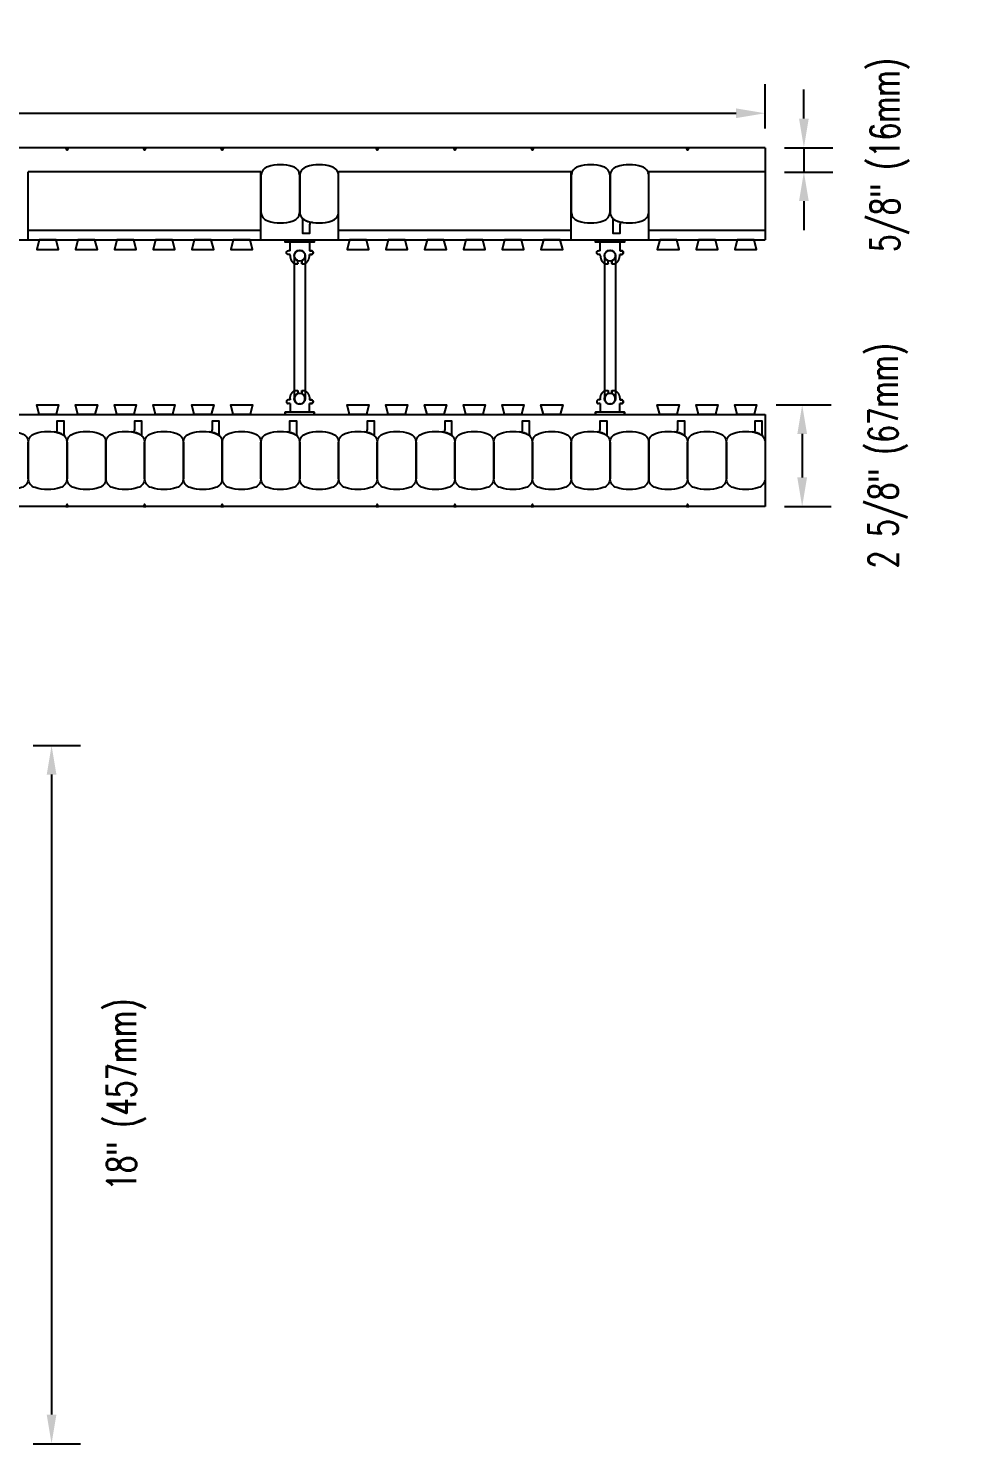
# Model space of a CAD drawing. Header units: inches. Extents: x 225.7 to 278.6, y 54.5 to 95.6.
# Drawn here: x 254.67 to 278.58, y 59.16 to 95.65 of the extents above; entities that cross this region are included whole.
import ezdxf

# ---------------------------------------------------------------- set-up
doc = ezdxf.new("R2010")
doc.units = ezdxf.units.IN
doc.header["$MEASUREMENT"] = 0
for name, color, linetype in [('line25', 2, 'Continuous'), ('LINE50', 5, 'Continuous'), ('LINE9', 9, 'Continuous'), ('TEXT', 4, 'Continuous')]:
    doc.layers.add(name, color=color, linetype=linetype)
doc.styles.add('DIM', font='romans.shx', dxfattribs={"width": 0.7})
doc.dimstyles.new('ext_8', dxfattribs={"dimscale": 8, "dimtxt": 0.09375, "dimasz": 0.09375, "dimexe": 0.09375, "dimexo": 0.0625, "dimgap": 0.0625, "dimtad": 1, "dimdec": 4, "dimzin": 3, "dimdsep": 46, "dimlunit": 4, "dimtxsty": 'DIM', "dimcen": 0.09, "dimdle": 0.09375, "dimclrt": 4, "dimadec": 0, "dimazin": 0, "dimtfac": 1, "dimtdec": 4, "dimtmove": 2, "dimatfit": 3, "dimfxl": 0, "dimfrac": 2, "dimtolj": 1, "dimtzin": 0, "dimarcsym": 0})

# ---------------------------------------------------------------- blocks, each defined once
blk = doc.blocks.new('WEB_4_CENTRE_TOP')
for p, q in [((3.688, 0.141), (0, 0.141)), ((3.688, -0.141), (0, -0.141))]:
    blk.add_line(p, q)
for centre in [(0, 0), (3.688, 0)]:
    blk.add_circle(centre, 0.141)
blk = doc.blocks.new('*D18')
at = {"layer": 'Defpoints', "color": 0}
for p in [(273.669, 93.459), (225.669, 92.57), (273.669, 92.57)]:
    blk.add_point(p, dxfattribs=at)
at = {"layer": 'TEXT', "color": 0, "lineweight": -2}
for p, q in [((225.669, 93.07), (225.669, 94.209)), ((273.669, 93.07), (273.669, 94.209)), ((226.419, 93.459), (272.919, 93.459))]:
    blk.add_line(p, q, dxfattribs=at)
at = {"layer": 'TEXT', "color": 0}
for points in [[(226.419, 93.584), (226.419, 93.334), (225.669, 93.459)], [(272.919, 93.584), (272.919, 93.334), (273.669, 93.459)]]:
    blk.add_solid(points, dxfattribs=at)
at = {"layer": 'TEXT', "color": 4, "insert": (249.669, 94.531), "char_height": 0.75, "attachment_point": 5, "style": 'DIM'}
blk.add_mtext('\\A1;48" (1219mm)', dxfattribs=at)
blk = doc.blocks.new('*D14')
at = {"layer": 'Defpoints', "color": 0}
for p in [(273.669, 92.57), (273.669, 91.945), (274.668, 91.945)]:
    blk.add_point(p, dxfattribs=at)
at = {"layer": 'TEXT', "color": 0, "lineweight": -2}
for p, q in [((274.668, 93.32), (274.668, 94.07)), ((274.169, 92.57), (275.418, 92.57)), ((274.668, 92.57), (274.668, 91.945)), ((274.169, 91.945), (275.418, 91.945)), ((274.668, 91.195), (274.668, 90.445))]:
    blk.add_line(p, q, dxfattribs=at)
at = {"layer": 'TEXT', "color": 0}
for points in [[(274.543, 93.32), (274.793, 93.32), (274.668, 92.57)], [(274.543, 91.195), (274.793, 91.195), (274.668, 91.945)]]:
    blk.add_solid(points, dxfattribs=at)
at = {"layer": 'TEXT', "color": 4, "insert": (276.882, 92.383), "char_height": 0.75, "attachment_point": 5, "rotation": 90, "style": 'DIM'}
blk.add_mtext('\\A1;5/8" (16mm)', dxfattribs=at)
blk = doc.blocks.new('*D19')
at = {"layer": 'Defpoints', "color": 0}
for p in [(273.45, 85.945), (273.669, 83.32), (274.624, 83.32)]:
    blk.add_point(p, dxfattribs=at)
at = {"layer": 'TEXT', "color": 0, "lineweight": -2}
for p, q in [((273.95, 85.945), (275.374, 85.945)), ((274.624, 85.195), (274.624, 84.07)), ((274.169, 83.32), (275.374, 83.32))]:
    blk.add_line(p, q, dxfattribs=at)
at = {"layer": 'TEXT', "color": 0}
for points in [[(274.499, 85.195), (274.749, 85.195), (274.624, 85.945)], [(274.499, 84.07), (274.749, 84.07), (274.624, 83.32)]]:
    blk.add_solid(points, dxfattribs=at)
at = {"layer": 'TEXT', "color": 4, "insert": (276.838, 84.633), "char_height": 0.75, "attachment_point": 5, "rotation": 90, "style": 'DIM'}
blk.add_mtext('\\A1;2 5/8" (67mm)', dxfattribs=at)
blk = doc.blocks.new('*D15')
at = {"layer": 'Defpoints', "color": 0}
for p in [(254.294, 77.163), (254.294, 59.163), (255.269, 59.163)]:
    blk.add_point(p, dxfattribs=at)
at = {"layer": 'TEXT', "color": 0, "lineweight": -2}
for p, q in [((254.794, 77.163), (256.019, 77.163)), ((255.269, 76.413), (255.269, 59.913)), ((254.794, 59.163), (256.019, 59.163))]:
    blk.add_line(p, q, dxfattribs=at)
at = {"layer": 'TEXT', "color": 0}
for points in [[(255.144, 76.413), (255.394, 76.413), (255.269, 77.163)], [(255.144, 59.913), (255.394, 59.913), (255.269, 59.163)]]:
    blk.add_solid(points, dxfattribs=at)
at = {"layer": 'TEXT', "color": 4, "insert": (257.197, 68.163), "char_height": 0.75, "attachment_point": 5, "rotation": 90, "style": 'DIM'}
blk.add_mtext('\\A1;18" (457mm)', dxfattribs=at)
blk = doc.blocks.new('Connector')
blk.add_point((0.271, 0))
at = {"layer": 'LINE9'}
for p, q in [((0, 0.375), (0, -0.375)), ((0.062, -0.375), (0.062, 0.375)), ((0.281, 0.25), (0.062, 0.25))]:
    blk.add_line(p, q, dxfattribs=at)
for points, weights in [([(0.007, 0.375), (0.004, 0.375), (0, 0.375)], [1, 0.972587069138, 0.950305488115]), ([(0.327, 0.343), (0.308, 0.343), (0.281, 0.317), (0.281, 0.297)], [1, 0.85355339, 0.85355339, 1]), ([(0.328, 0.343), (0.327, 0.343), (0.327, 0.343)], [1, 0.70710678, 1]), ([(0.375, 0.297), (0.375, 0.317), (0.348, 0.343), (0.329, 0.343)], [1, 0.85355339, 0.85355339, 1]), ([(0.406, 0.25), (0.546, 0.25), (0.619, 0.131)], [0.958404415409, 0.794674173519, 0.864651571113]), ([(0.619, 0.052), (0.612, 0.049), (0.604, 0.049)], [0.83615024178, 0.892081430621, 1]), ([(0.281, -0.297), (0.281, -0.317), (0.308, -0.343), (0.327, -0.343)], [1, 0.85355339, 0.85355339, 1]), ([(0.327, -0.343), (0.281, -0.343), (0.281, -0.297)], [1, 0.70710678, 1]), ([(0.329, -0.343), (0.348, -0.343), (0.375, -0.317), (0.375, -0.297)], [1, 0.85355339, 0.85355339, 1]), ([(0.375, -0.297), (0.375, -0.343), (0.329, -0.343)], [1, 0.70710678, 1]), ([(0.619, -0.131), (0.546, -0.25), (0.406, -0.25)], [0.864651574428, 0.794674169686, 0.958404415195]), ([(0.604, -0.049), (0.612, -0.049), (0.619, -0.052)], [1, 0.89208144177, 0.836150253337]), ([(0, -0.375), (0.004, -0.375), (0.007, -0.375)], [0.950305488115, 0.972587069138, 1])]:
    blk.add_rational_spline(points, weights, degree=2, dxfattribs=at)
for points, degree in [([(0, 0.375), (0.002, 0.375), (0.005, 0.375), (0.007, 0.375)], 3), ([(0.007, 0.375), (0.021, 0.375), (0.051, 0.375), (0.062, 0.375), (0.062, 0.375)], 3), ([(0.281, 0.25), (0.281, 0.297)], 1), ([(0.327, 0.343), (0.327, 0.343), (0.328, 0.343), (0.328, 0.343)], 3), ([(0.328, 0.343), (0.329, 0.343), (0.329, 0.343), (0.329, 0.343)], 3), ([(0.375, 0.25), (0.375, 0.297)], 1), ([(0.406, 0.25), (0.375, 0.25)], 1), ([(0.406, 0.25), (0.406, 0.25)], 1), ([(0.406, 0.25), (0.406, 0.25)], 1), ([(0.406, 0.25), (0.406, 0.25)], 1), ([(0.406, 0.25), (0.406, 0.25)], 1), ([(0.406, 0.25), (0.406, 0.25)], 1), ([(0.406, 0.25), (0.406, 0.25)], 1), ([(0.406, 0.25), (0.406, 0.25)], 1), ([(0.406, 0.25), (0.406, 0.25)], 1), ([(0.406, 0.25), (0.406, 0.25)], 1), ([(0.406, 0.25), (0.406, 0.25)], 1), ([(0.406, 0.25), (0.406, 0.25)], 1), ([(0.406, 0.25), (0.406, 0.25)], 1), ([(0.406, 0.25), (0.406, 0.25)], 1), ([(0.406, 0.25), (0.406, 0.25)], 1), ([(0.406, 0.25), (0.406, 0.25)], 1), ([(0.406, 0.25), (0.406, 0.25)], 1), ([(0.406, 0.25), (0.406, 0.25)], 1), ([(0.406, 0.25), (0.406, 0.25)], 1), ([(0.406, 0.25), (0.406, 0.25)], 1), ([(0.406, 0.25), (0.406, 0.25)], 1), ([(0.406, 0.25), (0.406, 0.25)], 1), ([(0.406, 0.25), (0.406, 0.25)], 1), ([(0.406, 0.25), (0.406, 0.25)], 1), ([(0.406, 0.25), (0.406, 0.25)], 1), ([(0.604, 0.049), (0.532, 0.049)], 1), ([(0.532, 0.049), (0.532, 0.049)], 1), ([(0.532, 0.049), (0.532, 0.049)], 1), ([(0.532, 0.049), (0.532, 0.049)], 1), ([(0.532, 0.049), (0.532, 0.049)], 1), ([(0.532, 0.049), (0.532, 0.049)], 1), ([(0.532, 0.049), (0.532, 0.049)], 1), ([(0.532, 0.049), (0.532, 0.049)], 1), ([(0.532, 0.049), (0.532, 0.049)], 1), ([(0.532, 0.049), (0.532, 0.049)], 1), ([(0.532, 0.049), (0.532, 0.049)], 1), ([(0.604, 0.049), (0.609, 0.049), (0.614, 0.05), (0.619, 0.052)], 3), ([(0.604, 0.049), (0.604, 0.049)], 1), ([(0.604, 0.049), (0.604, 0.049)], 1), ([(0.604, 0.049), (0.604, 0.049)], 1), ([(0.604, 0.049), (0.604, 0.049)], 1), ([(0.619, 0.131), (0.619, 0.052)], 1), ([(0.619, 0.131), (0.619, 0.131)], 1), ([(0.619, 0.131), (0.619, 0.131)], 1), ([(0.619, 0.131), (0.619, 0.131)], 1), ([(0.619, 0.131), (0.619, 0.131)], 1), ([(0.062, -0.25), (0.281, -0.25)], 1), ([(0.281, -0.297), (0.281, -0.25)], 1), ([(0.281, -0.25), (0.281, -0.297)], 1), ([(0.328, -0.343), (0.328, -0.343), (0.327, -0.343), (0.327, -0.343)], 3), ([(0.329, -0.343), (0.329, -0.343), (0.329, -0.343), (0.328, -0.343)], 3), ([(0.375, -0.25), (0.375, -0.297)], 1), ([(0.375, -0.297), (0.375, -0.25)], 1), ([(0.406, -0.25), (0.375, -0.25)], 1), ([(0.406, -0.25), (0.406, -0.25)], 1), ([(0.406, -0.25), (0.406, -0.25)], 1), ([(0.406, -0.25), (0.406, -0.25)], 1), ([(0.406, -0.25), (0.406, -0.25)], 1), ([(0.406, -0.25), (0.406, -0.25)], 1), ([(0.406, -0.25), (0.406, -0.25)], 1), ([(0.406, -0.25), (0.406, -0.25)], 1), ([(0.406, -0.25), (0.406, -0.25)], 1), ([(0.406, -0.25), (0.406, -0.25)], 1), ([(0.406, -0.25), (0.406, -0.25)], 1), ([(0.406, -0.25), (0.406, -0.25)], 1), ([(0.532, -0.049), (0.604, -0.049)], 1), ([(0.604, -0.049), (0.58, -0.049), (0.556, -0.049), (0.532, -0.049)], 3), ([(0.532, -0.049), (0.532, -0.049)], 1), ([(0.532, -0.049), (0.532, -0.049)], 1), ([(0.532, -0.049), (0.532, -0.049)], 1), ([(0.532, -0.049), (0.532, -0.049)], 1), ([(0.619, -0.052), (0.614, -0.05), (0.609, -0.049), (0.604, -0.049)], 3), ([(0.604, -0.049), (0.604, -0.049)], 1), ([(0.604, -0.049), (0.604, -0.049)], 1), ([(0.604, -0.049), (0.604, -0.049)], 1), ([(0.604, -0.049), (0.604, -0.049)], 1), ([(0.604, -0.049), (0.604, -0.049)], 1), ([(0.604, -0.049), (0.604, -0.049)], 1), ([(0.604, -0.049), (0.604, -0.049)], 1), ([(0.604, -0.049), (0.604, -0.049)], 1), ([(0.619, -0.052), (0.619, -0.131)], 1), ([(0.619, -0.131), (0.619, -0.131)], 1), ([(0.619, -0.131), (0.619, -0.131)], 1), ([(0.619, -0.131), (0.619, -0.131)], 1), ([(0.619, -0.131), (0.619, -0.131)], 1), ([(0.007, -0.375), (0.005, -0.375), (0.002, -0.375), (0, -0.375)], 3), ([(0.062, -0.375), (0.062, -0.375), (0.051, -0.375), (0.021, -0.375), (0.007, -0.375)], 3)]:
    blk.add_open_spline(points, degree=degree, dxfattribs=at)
for points, weights, knots in [([(0.062, 0.375), (0.062, 0.375), (0.046, 0.375), (0.03, 0.375), (0.007, 0.375)], [0.868718858569, 0.861102746415, 1, 0.861102734288, 0.868718859898], [0, 0, 0, 0.5, 0.5, 1, 1, 1]), ([(0.532, 0.049), (0.472, 0.203), (0.333, 0.113), (0.157, 0), (0.333, -0.113), (0.472, -0.203), (0.532, -0.049)], [0.899508922286, 0.599718215298, 1, 0.54226024, 1, 0.599718224335, 0.899508908749], [0, 0, 0, 0.318112, 0.318112, 0.681888, 0.681888, 1, 1, 1]), ([(0.007, -0.375), (0.03, -0.375), (0.046, -0.375), (0.062, -0.375), (0.062, -0.375)], [0.868718859319, 0.861102739573, 1, 0.861102742958, 0.868718858948], [0, 0, 0, 0.5, 0.5, 1, 1, 1])]:
    blk.add_rational_spline(points, weights, degree=2, knots=knots, dxfattribs=at)

msp = doc.modelspace()

# ---------------------------------------------------------------- linework, layer by layer
at = {"layer": 'line25'}
for p, q in [((260.66893, 91.94514), (254.66893, 91.94514)), ((268.66893, 91.94514), (262.66893, 91.94514)), ((273.66893, 91.94514), (270.66893, 91.94514)), ((225.66893, 90.19514), (273.66893, 90.19514)), ((225.66893, 85.69514), (273.66893, 85.69514))]:
    msp.add_line(p, q, dxfattribs=at)
for points in [[(254.9501, 90.19514), (254.88777, 89.94514), (255.4501, 89.94514), (255.38777, 90.19514)], [(255.9501, 90.19514), (255.88777, 89.94514), (256.4501, 89.94514), (256.38777, 90.19514)], [(256.9501, 90.19514), (256.88777, 89.94514), (257.4501, 89.94514), (257.38777, 90.19514)], [(257.9501, 90.19514), (257.88777, 89.94514), (258.4501, 89.94514), (258.38777, 90.19514)], [(258.9501, 90.19514), (258.88777, 89.94514), (259.4501, 89.94514), (259.38777, 90.19514)], [(259.9501, 90.19514), (259.88777, 89.94514), (260.4501, 89.94514), (260.38777, 90.19514)], [(262.9501, 90.19514), (262.88777, 89.94514), (263.4501, 89.94514), (263.38777, 90.19514)], [(263.9501, 90.19514), (263.88777, 89.94514), (264.4501, 89.94514), (264.38777, 90.19514)], [(264.9501, 90.19514), (264.88777, 89.94514), (265.4501, 89.94514), (265.38777, 90.19514)], [(265.9501, 90.19514), (265.88777, 89.94514), (266.4501, 89.94514), (266.38777, 90.19514)], [(266.9501, 90.19514), (266.88777, 89.94514), (267.4501, 89.94514), (267.38777, 90.19514)], [(267.9501, 90.19514), (267.88777, 89.94514), (268.4501, 89.94514), (268.38777, 90.19514)], [(270.9501, 90.19514), (270.88777, 89.94514), (271.4501, 89.94514), (271.38777, 90.19514)], [(271.9501, 90.19514), (271.88777, 89.94514), (272.4501, 89.94514), (272.38777, 90.19514)], [(272.9501, 90.19514), (272.88777, 89.94514), (273.4501, 89.94514), (273.38777, 90.19514)], [(254.9501, 85.69514), (254.88777, 85.94514), (255.4501, 85.94514), (255.38777, 85.69514)], [(255.9501, 85.69514), (255.88777, 85.94514), (256.4501, 85.94514), (256.38777, 85.69514)], [(256.9501, 85.69514), (256.88777, 85.94514), (257.4501, 85.94514), (257.38777, 85.69514)], [(257.9501, 85.69514), (257.88777, 85.94514), (258.4501, 85.94514), (258.38777, 85.69514)], [(258.9501, 85.69514), (258.88777, 85.94514), (259.4501, 85.94514), (259.38777, 85.69514)], [(259.9501, 85.69514), (259.88777, 85.94514), (260.4501, 85.94514), (260.38777, 85.69514)], [(262.9501, 85.69514), (262.88777, 85.94514), (263.4501, 85.94514), (263.38777, 85.69514)], [(263.9501, 85.69514), (263.88777, 85.94514), (264.4501, 85.94514), (264.38777, 85.69514)], [(264.9501, 85.69514), (264.88777, 85.94514), (265.4501, 85.94514), (265.38777, 85.69514)], [(265.9501, 85.69514), (265.88777, 85.94514), (266.4501, 85.94514), (266.38777, 85.69514)], [(266.9501, 85.69514), (266.88777, 85.94514), (267.4501, 85.94514), (267.38777, 85.69514)], [(267.9501, 85.69514), (267.88777, 85.94514), (268.4501, 85.94514), (268.38777, 85.69514)], [(270.9501, 85.69514), (270.88777, 85.94514), (271.4501, 85.94514), (271.38777, 85.69514)], [(271.9501, 85.69514), (271.88777, 85.94514), (272.4501, 85.94514), (272.38777, 85.69514)], [(272.9501, 85.69514), (272.88777, 85.94514), (273.4501, 85.94514), (273.38777, 85.69514)]]:
    msp.add_lwpolyline(points, close=True, dxfattribs=at)
at = {"layer": 'LINE50'}
for p, q in [((273.66893, 92.57014), (225.66893, 92.57014)), ((273.66893, 92.57014), (273.66893, 90.19514)), ((273.66893, 85.69514), (273.66893, 83.32014)), ((273.66893, 83.32014), (225.66893, 83.32014))]:
    msp.add_line(p, q, dxfattribs=at)
at = {"layer": 'LINE9'}
for p, q in [((254.66893, 90.19514), (254.66893, 91.94514)), ((260.66893, 90.19514), (260.66893, 91.94514)), ((262.66893, 90.19514), (262.66893, 91.94514)), ((268.66893, 90.19514), (268.66893, 91.94514)), ((270.66893, 90.19514), (270.66893, 91.94514)), ((254.66893, 90.44514), (260.66893, 90.44514)), ((262.66893, 90.44514), (268.66893, 90.44514)), ((270.66893, 90.44514), (273.66893, 90.44514))]:
    msp.add_line(p, q, dxfattribs=at)
for points in [[(255.70018, 92.57014), (255.66893, 92.50566), (255.63768, 92.57014)], [(257.70018, 92.57014), (257.66893, 92.50566), (257.63768, 92.57014)], [(259.70018, 92.57014), (259.66893, 92.50566), (259.63768, 92.57014)], [(263.70018, 92.57014), (263.66893, 92.50566), (263.63768, 92.57014)], [(265.70018, 92.57014), (265.66893, 92.50566), (265.63768, 92.57014)], [(267.70018, 92.57014), (267.66893, 92.50566), (267.63768, 92.57014)], [(271.70018, 92.57014), (271.66893, 92.50566), (271.63768, 92.57014)], [(255.70018, 83.32014), (255.66893, 83.38463), (255.63768, 83.32014)], [(257.70018, 83.32014), (257.66893, 83.38463), (257.63768, 83.32014)], [(259.70018, 83.32014), (259.66893, 83.38463), (259.63768, 83.32014)], [(263.70018, 83.32014), (263.66893, 83.38463), (263.63768, 83.32014)], [(265.70018, 83.32014), (265.66893, 83.38463), (265.63768, 83.32014)], [(267.70018, 83.32014), (267.66893, 83.38463), (267.63768, 83.32014)], [(271.70018, 83.32014), (271.66893, 83.38463), (271.63768, 83.32014)]]:
    msp.add_lwpolyline(points, close=True, dxfattribs=at)
for points in [[(260.84201, 90.68419, 0.15767078), (261.49586, 90.68419, 0.32530463), (261.66893, 90.92206), (261.66893, 91.84323, 0.32530463), (261.49586, 92.0811, 0.15767078), (260.84201, 92.0811, 0.32530463), (260.66893, 91.84323), (260.66893, 90.92206, 0.32530463)], [(261.84201, 90.68419, 0.15767078), (262.49586, 90.68419, 0.32530463), (262.66893, 90.92206), (262.66893, 91.84323, 0.32530463), (262.49586, 92.0811, 0.15767078), (261.84201, 92.0811, 0.32530463), (261.66893, 91.84323), (261.66893, 90.92206, 0.32530463)], [(268.84201, 90.68419, 0.15767078), (269.49586, 90.68419, 0.32530463), (269.66893, 90.92206), (269.66893, 91.84323, 0.32530463), (269.49586, 92.0811, 0.15767078), (268.84201, 92.0811, 0.32530463), (268.66893, 91.84323), (268.66893, 90.92206, 0.32530463)], [(269.84201, 90.68419, 0.15767078), (270.49586, 90.68419, 0.32530463), (270.66893, 90.92206), (270.66893, 91.84323, 0.32530463), (270.49586, 92.0811, 0.15767078), (269.84201, 92.0811, 0.32530463), (269.66893, 91.84323), (269.66893, 90.92206, 0.32530463)], [(261.84201, 90.68419, 0.0372667), (261.9957, 90.64686, 0.46303561), (261.92301, 90.5852), (261.92301, 90.3636), (261.75218, 90.3636), (261.75218, 90.70969, 0.18900236), (261.73553, 90.75217, 0.12840736)], [(269.84201, 90.68419, 0.0372667), (269.9957, 90.64686, 0.46303561), (269.92301, 90.5852), (269.92301, 90.3636), (269.75218, 90.3636), (269.75218, 90.70969, 0.18900236), (269.73553, 90.75217, 0.12840736)], [(255.49586, 85.2061, 0.0372667), (255.34216, 85.24343, 0.46303561), (255.41485, 85.30509), (255.41485, 85.52669), (255.58568, 85.52669), (255.58568, 85.1806, 0.18900236), (255.60233, 85.13812, 0.12840736)], [(257.49586, 85.2061, 0.0372667), (257.34216, 85.24343, 0.46303561), (257.41485, 85.30509), (257.41485, 85.52669), (257.58568, 85.52669), (257.58568, 85.1806, 0.18900236), (257.60233, 85.13812, 0.12840736)], [(259.49586, 85.2061, 0.0372667), (259.34216, 85.24343, 0.46303561), (259.41485, 85.30509), (259.41485, 85.52669), (259.58568, 85.52669), (259.58568, 85.1806, 0.18900236), (259.60233, 85.13812, 0.12840736)], [(261.49586, 85.2061, 0.0372667), (261.34216, 85.24343, 0.46303561), (261.41485, 85.30509), (261.41485, 85.52669), (261.58568, 85.52669), (261.58568, 85.1806, 0.18900236), (261.60233, 85.13812, 0.12840736)], [(263.49586, 85.2061, 0.0372667), (263.34216, 85.24343, 0.46303561), (263.41485, 85.30509), (263.41485, 85.52669), (263.58568, 85.52669), (263.58568, 85.1806, 0.18900236), (263.60233, 85.13812, 0.12840736)], [(265.49586, 85.2061, 0.0372667), (265.34216, 85.24343, 0.46303561), (265.41485, 85.30509), (265.41485, 85.52669), (265.58568, 85.52669), (265.58568, 85.1806, 0.18900236), (265.60233, 85.13812, 0.12840736)], [(267.49586, 85.2061, 0.0372667), (267.34216, 85.24343, 0.46303561), (267.41485, 85.30509), (267.41485, 85.52669), (267.58568, 85.52669), (267.58568, 85.1806, 0.18900236), (267.60233, 85.13812, 0.12840736)], [(269.49586, 85.2061, 0.0372667), (269.34216, 85.24343, 0.46303561), (269.41485, 85.30509), (269.41485, 85.52669), (269.58568, 85.52669), (269.58568, 85.1806, 0.18900236), (269.60233, 85.13812, 0.12840736)], [(271.49586, 85.2061, 0.0372667), (271.34216, 85.24343, 0.46303561), (271.41485, 85.30509), (271.41485, 85.52669), (271.58568, 85.52669), (271.58568, 85.1806, 0.18900236), (271.60233, 85.13812, 0.12840736)], [(273.49586, 85.2061, 0.0372667), (273.34216, 85.24343, 0.46303561), (273.41485, 85.30509), (273.41485, 85.52669), (273.58568, 85.52669), (273.58568, 85.1806, 0.18900236), (273.60233, 85.13812, 0.12840736)], [(253.84201, 85.2061, -0.15767078), (254.49586, 85.2061, -0.32530463), (254.66893, 84.96823), (254.66893, 84.04706, -0.32530463), (254.49586, 83.80919, -0.15767078), (253.84201, 83.80919, -0.32530463), (253.66893, 84.04706), (253.66893, 84.96823, -0.32530463)], [(254.84201, 85.2061, -0.15767078), (255.49586, 85.2061, -0.32530463), (255.66893, 84.96823), (255.66893, 84.04706, -0.32530463), (255.49586, 83.80919, -0.15767078), (254.84201, 83.80919, -0.32530463), (254.66893, 84.04706), (254.66893, 84.96823, -0.32530463)], [(255.84201, 85.2061, -0.15767078), (256.49586, 85.2061, -0.32530463), (256.66893, 84.96823), (256.66893, 84.04706, -0.32530463), (256.49586, 83.80919, -0.15767078), (255.84201, 83.80919, -0.32530463), (255.66893, 84.04706), (255.66893, 84.96823, -0.32530463)], [(256.84201, 85.2061, -0.15767078), (257.49586, 85.2061, -0.32530463), (257.66893, 84.96823), (257.66893, 84.04706, -0.32530463), (257.49586, 83.80919, -0.15767078), (256.84201, 83.80919, -0.32530463), (256.66893, 84.04706), (256.66893, 84.96823, -0.32530463)], [(257.84201, 85.2061, -0.15767078), (258.49586, 85.2061, -0.32530463), (258.66893, 84.96823), (258.66893, 84.04706, -0.32530463), (258.49586, 83.80919, -0.15767078), (257.84201, 83.80919, -0.32530463), (257.66893, 84.04706), (257.66893, 84.96823, -0.32530463)], [(258.84201, 85.2061, -0.15767078), (259.49586, 85.2061, -0.32530463), (259.66893, 84.96823), (259.66893, 84.04706, -0.32530463), (259.49586, 83.80919, -0.15767078), (258.84201, 83.80919, -0.32530463), (258.66893, 84.04706), (258.66893, 84.96823, -0.32530463)], [(259.84201, 85.2061, -0.15767078), (260.49586, 85.2061, -0.32530463), (260.66893, 84.96823), (260.66893, 84.04706, -0.32530463), (260.49586, 83.80919, -0.15767078), (259.84201, 83.80919, -0.32530463), (259.66893, 84.04706), (259.66893, 84.96823, -0.32530463)], [(260.84201, 85.2061, -0.15767078), (261.49586, 85.2061, -0.32530463), (261.66893, 84.96823), (261.66893, 84.04706, -0.32530463), (261.49586, 83.80919, -0.15767078), (260.84201, 83.80919, -0.32530463), (260.66893, 84.04706), (260.66893, 84.96823, -0.32530463)], [(261.84201, 85.2061, -0.15767078), (262.49586, 85.2061, -0.32530463), (262.66893, 84.96823), (262.66893, 84.04706, -0.32530463), (262.49586, 83.80919, -0.15767078), (261.84201, 83.80919, -0.32530463), (261.66893, 84.04706), (261.66893, 84.96823, -0.32530463)], [(262.84201, 85.2061, -0.15767078), (263.49586, 85.2061, -0.32530463), (263.66893, 84.96823), (263.66893, 84.04706, -0.32530463), (263.49586, 83.80919, -0.15767078), (262.84201, 83.80919, -0.32530463), (262.66893, 84.04706), (262.66893, 84.96823, -0.32530463)], [(263.84201, 85.2061, -0.15767078), (264.49586, 85.2061, -0.32530463), (264.66893, 84.96823), (264.66893, 84.04706, -0.32530463), (264.49586, 83.80919, -0.15767078), (263.84201, 83.80919, -0.32530463), (263.66893, 84.04706), (263.66893, 84.96823, -0.32530463)], [(264.84201, 85.2061, -0.15767078), (265.49586, 85.2061, -0.32530463), (265.66893, 84.96823), (265.66893, 84.04706, -0.32530463), (265.49586, 83.80919, -0.15767078), (264.84201, 83.80919, -0.32530463), (264.66893, 84.04706), (264.66893, 84.96823, -0.32530463)], [(265.84201, 85.2061, -0.15767078), (266.49586, 85.2061, -0.32530463), (266.66893, 84.96823), (266.66893, 84.04706, -0.32530463), (266.49586, 83.80919, -0.15767078), (265.84201, 83.80919, -0.32530463), (265.66893, 84.04706), (265.66893, 84.96823, -0.32530463)], [(266.84201, 85.2061, -0.15767078), (267.49586, 85.2061, -0.32530463), (267.66893, 84.96823), (267.66893, 84.04706, -0.32530463), (267.49586, 83.80919, -0.15767078), (266.84201, 83.80919, -0.32530463), (266.66893, 84.04706), (266.66893, 84.96823, -0.32530463)], [(267.84201, 85.2061, -0.15767078), (268.49586, 85.2061, -0.32530463), (268.66893, 84.96823), (268.66893, 84.04706, -0.32530463), (268.49586, 83.80919, -0.15767078), (267.84201, 83.80919, -0.32530463), (267.66893, 84.04706), (267.66893, 84.96823, -0.32530463)], [(268.84201, 85.2061, -0.15767078), (269.49586, 85.2061, -0.32530463), (269.66893, 84.96823), (269.66893, 84.04706, -0.32530463), (269.49586, 83.80919, -0.15767078), (268.84201, 83.80919, -0.32530463), (268.66893, 84.04706), (268.66893, 84.96823, -0.32530463)], [(269.84201, 85.2061, -0.15767078), (270.49586, 85.2061, -0.32530463), (270.66893, 84.96823), (270.66893, 84.04706, -0.32530463), (270.49586, 83.80919, -0.15767078), (269.84201, 83.80919, -0.32530463), (269.66893, 84.04706), (269.66893, 84.96823, -0.32530463)], [(270.84201, 85.2061, -0.15767078), (271.49586, 85.2061, -0.32530463), (271.66893, 84.96823), (271.66893, 84.04706, -0.32530463), (271.49586, 83.80919, -0.15767078), (270.84201, 83.80919, -0.32530463), (270.66893, 84.04706), (270.66893, 84.96823, -0.32530463)], [(271.84201, 85.2061, -0.15767078), (272.49586, 85.2061, -0.32530463), (272.66893, 84.96823), (272.66893, 84.04706, -0.32530463), (272.49586, 83.80919, -0.15767078), (271.84201, 83.80919, -0.32530463), (271.66893, 84.04706), (271.66893, 84.96823, -0.32530463)], [(272.84201, 85.2061, -0.15767078), (273.49586, 85.2061, -0.32530463), (273.66893, 84.96823), (273.66893, 84.04706, -0.32530463), (273.49586, 83.80919, -0.15767078), (272.84201, 83.80919, -0.32530463), (272.66893, 84.04706), (272.66893, 84.96823, -0.32530463)]]:
    msp.add_lwpolyline(points, format="xyb", close=True, dxfattribs=at)

# ---------------------------------------------------------------- block references
at = {"layer": 'LINE9', "rotation": 90}
for p in [(261.66893, 86.10114), (269.66893, 86.10114)]:
    msp.add_blockref('WEB_4_CENTRE_TOP', p, dxfattribs=at)
at = {"layer": 'TEXT', "xscale": -1, "rotation": 90}
for p in [(261.66893, 90.19514), (269.66893, 90.19514)]:
    msp.add_blockref('Connector', p, dxfattribs=at)
at = {"layer": 'TEXT', "rotation": 90}
for p in [(261.66893, 85.69514), (269.66893, 85.69514)]:
    msp.add_blockref('Connector', p, dxfattribs=at)

# ---------------------------------------------------------------- dimensions: what is measured, and where the dimension line sits
at = {"layer": 'TEXT'}
dim = msp.add_linear_dim(base=(273.66893, 93.4593), p1=(225.66893, 92.57014), p2=(273.66893, 92.57014), text='48" (1219mm)', dimstyle='ext_8', dxfattribs=at)
dim.commit()
dim.dimension.update_dxf_attribs({"geometry": '*D18', "text_midpoint": (249.66893, 94.53073)})
for base, p1, p2, text, picture, middle in [((274.6677, 91.94514), (273.66893, 92.57014), (273.66893, 91.94514), '5/8" (16mm)', '*D14', (276.88198, 92.38264)), ((274.62372, 83.32014), (273.4501, 85.94514), (273.66893, 83.32014), '2 5/8" (67mm)', '*D19', (276.838, 84.63264)), ((255.26871, 59.16339), (254.29393, 77.16339), (254.29393, 59.16339), '18" (457mm)', '*D15', (257.19728, 68.16339))]:
    dim = msp.add_linear_dim(base=base, p1=p1, p2=p2, angle=90, text=text, dimstyle='ext_8', dxfattribs=at)
    dim.commit()
    dim.dimension.update_dxf_attribs({"geometry": picture, "text_midpoint": middle, "dimtype": 160})

doc.saveas('drawing.dxf')
